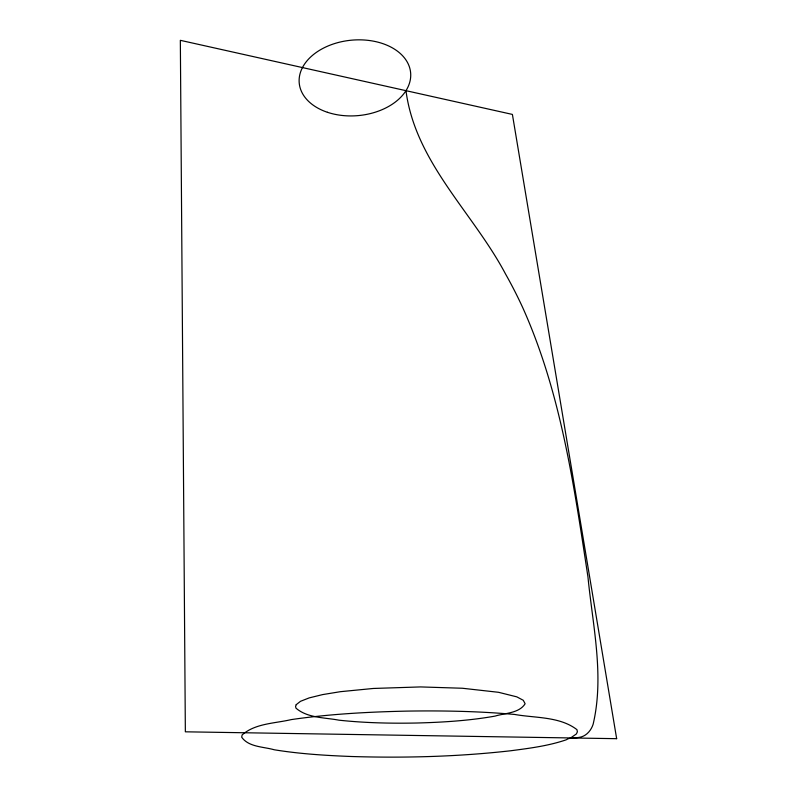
<?xml version="1.0" encoding="UTF-8"?>
<svg xmlns="http://www.w3.org/2000/svg" width="797" height="797" viewBox="0 0 797 797"><rect width="100%" height="100%" fill="white"/><g stroke="black" fill="none" stroke-linecap="round" stroke-linejoin="round"><path stroke-width="1.2" d="M570.632 737.952L576.39 733.937L577.387 731.815L576.938 729.644C559.733 716.393 535.325 718.117 514.782 714.471C479.057 711.233 443.142 710.555 407.297 711.103C368.483 711.92 329.619 714.012 291.184 719.611C274.875 723.467 255.219 723.287 242.139 734.934L241.68 737.165C248.594 747.178 263.518 746.669 274.238 749.768C299.851 753.932 325.794 755.516 351.706 756.512C404.816 758.116 458.106 756.732 510.937 750.734C529.487 748.293 548.246 745.922 566.039 739.875C569.965 737.145 574.637 738.321 579.021 737.404C585.984 736.518 591.065 730.7 593.117 724.294C604.524 675.926 592.679 625.535 587.967 576.998C574.069 485.722 560.889 392.562 522.732 307.642A477.323 408.403 23.2 0 0 505.477 273.889C473 212.6 415.327 162.399 405.972 90.679M296.235 704.658L295.567 706.391L295.976 708.154C307.503 718.167 324.728 717.43 339.034 720.189C364.896 722.949 390.958 723.527 416.951 723.009C443.082 722.301 469.284 720.687 495.047 716.104C504.919 713.056 519.116 713.365 525.133 703.761L523.28 700.294L516.815 696.857L498.523 692.294L462.36 688.249L420.557 686.924L373.375 688.459L340.399 691.686L322.536 694.615L309.146 697.913L300.499 701.31L296.235 704.658M616.659 738.68L185.352 731.815L180.341 40.328L512.401 114.419L616.659 738.68M327.408 112.277A55.939 37.858 -5.3 0 0 410.734 74.779A55.939 37.858 -5.3 0 0 326.631 46.595A55.939 37.858 -5.3 0 0 327.408 112.277"/></g></svg>
